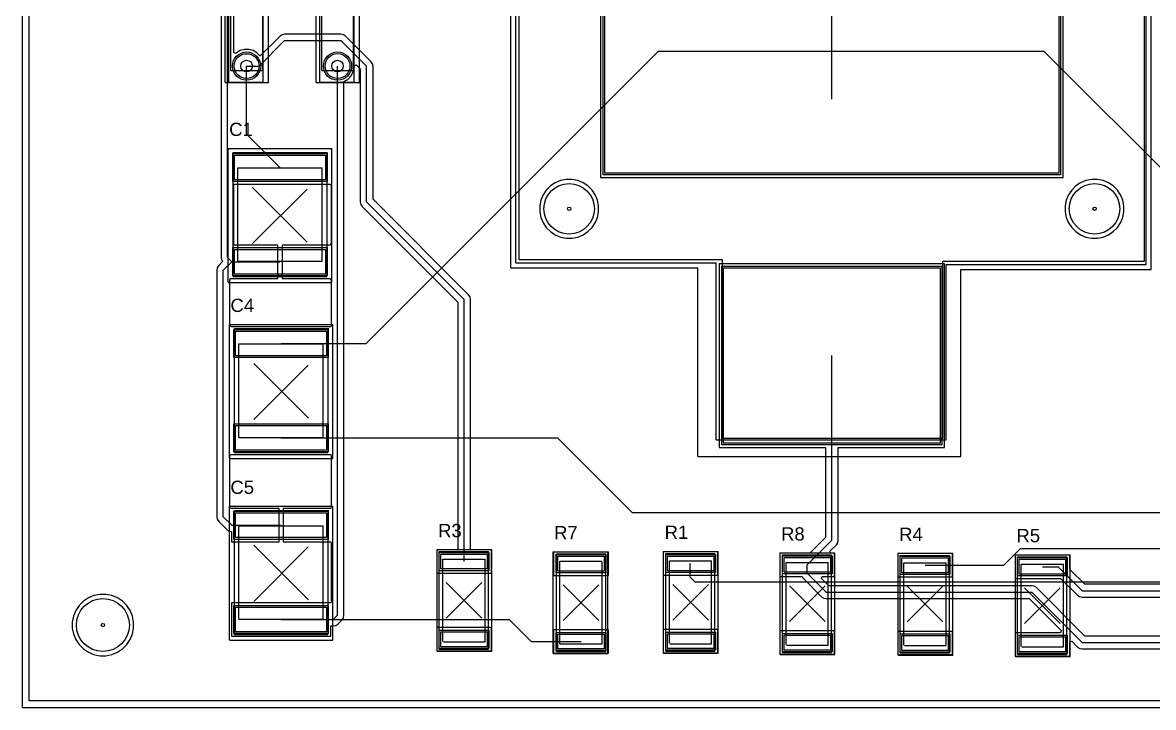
# Model space of a CAD drawing. Header units: millimetres. Extents: x 5 to 135, y 0 to 70.
# Drawn here: x 5.1 to 73.5, y 0 to 41.4 of the extents above; entities that cross this region are included whole.
import ezdxf

# ---------------------------------------------------------------- set-up
doc = ezdxf.new("R2010")
doc.units = ezdxf.units.MM
for name, color, linetype in [('BottomLayer', 5, 'Continuous'), ('BottomSolder', 6, 'Continuous'), ('Mechanical1', 6, 'Continuous'), ('Mechanical15', 56, 'Continuous'), ('MultiLayer', 9, 'Continuous'), ('PadHoleLayer', 156, 'Continuous'), ('TopLayer', 1, 'Continuous'), ('TopOverlay', 2, 'Continuous'), ('TopSolder', 216, 'Continuous')]:
    doc.layers.add(name, color=color, linetype=linetype)
doc.styles.add('Arial', font='arial.ttf', dxfattribs={"height": 0.2})

# ---------------------------------------------------------------- blocks, each defined once
blk = doc.blocks.new('MOSFET_3')
at = {"layer": 'BottomLayer'}
for p, q in [((-6.55, 23.7), (6.55, 23.7)), ((-6.55, 13.1), (-6.55, 23.7)), ((6.55, 23.7), (6.55, 13.1)), ((6.55, 13.1), (-6.55, 13.1)), ((-13.725, 7.375), (13.725, 7.375)), ((-13.725, -7.375), (-13.725, 7.375)), ((13.725, 7.375), (13.725, -7.375)), ((13.725, -7.375), (-13.725, -7.375)), ((-6.55, -13.1), (6.55, -13.1)), ((-6.55, -23.7), (-6.55, -13.1)), ((6.55, -13.1), (6.55, -23.7)), ((6.55, -23.7), (-6.55, -23.7))]:
    blk.add_line(p, q, dxfattribs=at)
at = {"layer": 'BottomSolder'}
for p, q in [((-6.652, 23.802), (6.652, 23.802)), ((-6.652, 12.998), (-6.652, 23.802)), ((6.652, 23.802), (6.652, 12.998)), ((6.652, 12.998), (-6.652, 12.998)), ((-13.827, 7.477), (13.827, 7.477)), ((-13.827, -7.477), (-13.827, 7.477)), ((13.827, 7.477), (13.827, -7.477)), ((13.827, -7.477), (-13.827, -7.477)), ((-6.652, -12.998), (6.652, -12.998)), ((-6.652, -23.802), (-6.652, -12.998)), ((6.652, -12.998), (6.652, -23.802)), ((6.652, -23.802), (-6.652, -23.802))]:
    blk.add_line(p, q, dxfattribs=at)
for centre in [(-15.875, 9.525), (15.875, 9.525), (-15.875, -9.525), (15.875, -9.525)]:
    blk.add_circle(centre, 0.102, dxfattribs=at)
at = {"layer": 'Mechanical1'}
for p, q in [((-6.7, 23.4), (6.7, 23.4)), ((-6.7, 12.7), (-6.7, 23.4)), ((6.7, 12.6), (6.7, 23.4)), ((-18.9, 12.7), (-6.7, 12.7)), ((-18.9, -12.6), (-18.9, 12.7)), ((6.7, 12.6), (18.9, 12.6)), ((18.9, -12.7), (18.9, 12.6)), ((-18.9, -12.6), (-6.6, -12.6)), ((-6.6, -23.4), (-6.6, -12.6)), ((6.7, -23.4), (6.7, -12.7)), ((6.7, -12.7), (18.9, -12.7)), ((-6.6, -23.4), (6.7, -23.4))]:
    blk.add_line(p, q, dxfattribs=at)
at = {"layer": 'Mechanical15'}
for p, q in [((-6.8, 23.5), (-6.7, 23.6)), ((-6.8, 12.9), (-6.8, 23.5)), ((-6.7, 23.6), (6.9, 23.6)), ((6.9, 12.8), (6.9, 23.6)), ((-19.1, 12.9), (-6.8, 12.9)), ((-19.1, -12.8), (-19.1, 12.9)), ((6.9, 12.8), (19, 12.8)), ((19, -12.9), (19, 12.8)), ((0, -2.9), (0, 2.5)), ((-2.3, 0), (2.2, 0)), ((-19.1, -12.8), (-7, -12.8)), ((-7, -23.5), (-7, -12.8)), ((6.9, -23.5), (6.9, -12.9)), ((6.9, -12.9), (6.9, -12.9)), ((6.9, -12.9), (19, -12.9)), ((-7, -23.5), (6.9, -23.5))]:
    blk.add_line(p, q, dxfattribs=at)
at = {"layer": 'MultiLayer'}
for p, q in [((-6.55, 23.7), (6.55, 23.7)), ((-6.55, 13.1), (-6.55, 23.7)), ((6.55, 23.7), (6.55, 13.1)), ((6.55, 13.1), (-6.55, 13.1)), ((-13.725, 7.375), (13.725, 7.375)), ((-13.725, -7.375), (-13.725, 7.375)), ((13.725, 7.375), (13.725, -7.375)), ((13.725, -7.375), (-13.725, -7.375)), ((-6.55, -13.1), (6.55, -13.1)), ((-6.55, -23.7), (-6.55, -13.1)), ((6.55, -13.1), (6.55, -23.7)), ((6.55, -23.7), (-6.55, -23.7))]:
    blk.add_line(p, q, dxfattribs=at)
at = {"layer": 'PadHoleLayer'}
for centre in [(-15.875, 9.525), (15.875, 9.525), (-15.875, -9.525), (15.875, -9.525)]:
    blk.add_circle(centre, 1.525, dxfattribs=at)
at = {"layer": 'TopLayer'}
for p, q in [((-6.55, 23.7), (6.55, 23.7)), ((-6.55, 13.1), (-6.55, 23.7)), ((6.55, 23.7), (6.55, 13.1)), ((6.55, 13.1), (-6.55, 13.1)), ((-13.725, 7.375), (13.725, 7.375)), ((-13.725, -7.375), (-13.725, 7.375)), ((13.725, 7.375), (13.725, -7.375)), ((13.725, -7.375), (-13.725, -7.375)), ((-6.55, -13.1), (6.55, -13.1)), ((-6.55, -23.7), (-6.55, -13.1)), ((6.55, -13.1), (6.55, -23.7)), ((6.55, -23.7), (-6.55, -23.7))]:
    blk.add_line(p, q, dxfattribs=at)
at = {"layer": 'TopOverlay'}
for p, q in [((-7.9, 24.3), (7.8, 24.3)), ((-7.9, 13.1), (-7.9, 24.3)), ((7.8, 13.1), (7.8, 24.3)), ((-19.4, 13.1), (-7.9, 13.1)), ((-19.4, -13.1), (-19.4, 13.1)), ((7.8, 13.1), (19.3, 13.1)), ((19.3, -13.2), (19.3, 13.1)), ((-19.4, -13.1), (-8.1, -13.1)), ((-8.1, -24.5), (-8.1, -13.1)), ((7.8, -13.2), (19.3, -13.2)), ((7.8, -24.5), (7.8, -13.2)), ((-8.1, -24.5), (7.8, -24.5))]:
    blk.add_line(p, q, dxfattribs=at)
at = {"layer": 'TopSolder'}
for p, q in [((-6.652, 23.802), (6.652, 23.802)), ((-6.652, 12.998), (-6.652, 23.802)), ((6.652, 23.802), (6.652, 12.998)), ((6.652, 12.998), (-6.652, 12.998)), ((-13.827, 7.477), (13.827, 7.477)), ((-13.827, -7.477), (-13.827, 7.477)), ((13.827, 7.477), (13.827, -7.477)), ((13.827, -7.477), (-13.827, -7.477)), ((-6.652, -12.998), (6.652, -12.998)), ((-6.652, -23.802), (-6.652, -12.998)), ((6.652, -12.998), (6.652, -23.802)), ((6.652, -23.802), (-6.652, -23.802))]:
    blk.add_line(p, q, dxfattribs=at)
for centre in [(-15.875, 9.525), (15.875, 9.525), (-15.875, -9.525), (15.875, -9.525)]:
    blk.add_circle(centre, 0.102, dxfattribs=at)
blk = doc.blocks.new('DIODE_5')
at = {"layer": 'BottomLayer'}
for centre in [(-5, 0.025), (5, 0)]:
    blk.add_circle(centre, 0.75, dxfattribs=at)
at = {"layer": 'BottomSolder'}
for centre in [(-5, 0.025), (5, 0)]:
    blk.add_circle(centre, 0.852, dxfattribs=at)
at = {"layer": 'Mechanical1'}
for p, q in [((5.275, 0.975), (-5.275, 0.975)), ((-5.275, -0.95), (-5.275, 0.975)), ((5.275, -0.95), (5.275, 0.975)), ((5.275, -0.95), (-5.275, -0.95))]:
    blk.add_line(p, q, dxfattribs=at)
at = {"layer": 'Mechanical15'}
for p, q in [((-6, -1.075), (-6, 1)), ((5.975, 1), (-6, 1)), ((5.975, -1.075), (5.975, 1)), ((0.625, 0), (-0.625, 0)), ((0, -0.7), (0, 0.675)), ((5.975, -1.075), (-6, -1.075))]:
    blk.add_line(p, q, dxfattribs=at)
at = {"layer": 'MultiLayer'}
for centre in [(-5, 0.025), (5, 0)]:
    blk.add_circle(centre, 0.75, dxfattribs=at)
at = {"layer": 'PadHoleLayer'}
for centre in [(-5, 0.025), (5, 0)]:
    blk.add_circle(centre, 0.35, dxfattribs=at)
at = {"layer": 'TopLayer'}
for centre in [(-5, 0.025), (5, 0)]:
    blk.add_circle(centre, 0.75, dxfattribs=at)
at = {"layer": 'TopOverlay'}
for p, q in [((6, 1.325), (-6.025, 1.325)), ((-6.025, -1.3), (-6.025, 1.325)), ((6, -1.3), (6, 1.325)), ((6, -1.3), (-6.025, -1.3))]:
    blk.add_line(p, q, dxfattribs=at)
at = {"layer": 'TopSolder'}
for centre in [(-5, 0.025), (5, 0)]:
    blk.add_circle(centre, 0.852, dxfattribs=at)
blk = doc.blocks.new('DIODE_6')
at = {"layer": 'BottomLayer'}
for centre in [(-5, 0.025), (5, 0)]:
    blk.add_circle(centre, 0.75, dxfattribs=at)
at = {"layer": 'BottomSolder'}
for centre in [(-5, 0.025), (5, 0)]:
    blk.add_circle(centre, 0.852, dxfattribs=at)
at = {"layer": 'Mechanical1'}
for p, q in [((5.275, 0.975), (-5.275, 0.975)), ((-5.275, -0.95), (-5.275, 0.975)), ((5.275, -0.95), (5.275, 0.975)), ((5.275, -0.95), (-5.275, -0.95))]:
    blk.add_line(p, q, dxfattribs=at)
at = {"layer": 'Mechanical15'}
for p, q in [((-6, -1.075), (-6, 1)), ((5.975, 1), (-6, 1)), ((5.975, -1.075), (5.975, 1)), ((0.625, 0), (-0.625, 0)), ((0, -0.7), (0, 0.675)), ((5.975, -1.075), (-6, -1.075))]:
    blk.add_line(p, q, dxfattribs=at)
at = {"layer": 'MultiLayer'}
for centre in [(-5, 0.025), (5, 0)]:
    blk.add_circle(centre, 0.75, dxfattribs=at)
at = {"layer": 'PadHoleLayer'}
for centre in [(-5, 0.025), (5, 0)]:
    blk.add_circle(centre, 0.35, dxfattribs=at)
at = {"layer": 'TopLayer'}
for centre in [(-5, 0.025), (5, 0)]:
    blk.add_circle(centre, 0.75, dxfattribs=at)
at = {"layer": 'TopOverlay'}
for p, q in [((6, 1.325), (-6.025, 1.325)), ((-6.025, -1.3), (-6.025, 1.325)), ((6, -1.3), (6, 1.325)), ((6, -1.3), (-6.025, -1.3))]:
    blk.add_line(p, q, dxfattribs=at)
at = {"layer": 'TopSolder'}
for centre in [(-5, 0.025), (5, 0)]:
    blk.add_circle(centre, 0.852, dxfattribs=at)
blk = doc.blocks.new('R________2010_7')
at = {"layer": 'BottomLayer'}
for p, q in [((-2.8, 1.4), (-1.9, 1.4)), ((-2.8, -1.4), (-2.8, 1.4)), ((-1.9, 1.4), (-1.9, -1.4)), ((1.9, 1.4), (2.8, 1.4)), ((1.9, -1.4), (1.9, 1.4)), ((2.8, 1.4), (2.8, -1.4)), ((-1.9, -1.4), (-2.8, -1.4)), ((2.8, -1.4), (1.9, -1.4))]:
    blk.add_line(p, q, dxfattribs=at)
at = {"layer": 'BottomSolder'}
for p, q in [((-2.902, 1.502), (-1.798, 1.502)), ((-2.902, -1.502), (-2.902, 1.502)), ((-1.798, 1.502), (-1.798, -1.502)), ((1.798, 1.502), (2.902, 1.502)), ((1.798, -1.502), (1.798, 1.502)), ((2.902, 1.502), (2.902, -1.502)), ((-1.798, -1.502), (-2.902, -1.502)), ((2.902, -1.502), (1.798, -1.502))]:
    blk.add_line(p, q, dxfattribs=at)
at = {"layer": 'Mechanical1'}
for p, q in [((-2.5, 1.25), (-2.5, -1.275)), ((-2.475, 1.275), (2.5, 1.275)), ((2.5, 1.275), (2.5, -1.275)), ((-2.5, -1.275), (2.5, -1.275))]:
    blk.add_line(p, q, dxfattribs=at)
at = {"layer": 'Mechanical15'}
for p, q in [((-2.95, 1.5), (2.95, 1.5)), ((-2.95, 1.5), (-2.95, -1.475)), ((2.95, 1.5), (2.95, -1.475)), ((-1.08, 1.08), (1.079, -1.079)), ((1.079, 1.08), (-1.08, -1.079)), ((-2.95, -1.475), (2.95, -1.475))]:
    blk.add_line(p, q, dxfattribs=at)
at = {"layer": 'MultiLayer'}
for p, q in [((-2.8, 1.4), (-1.9, 1.4)), ((-2.8, -1.4), (-2.8, 1.4)), ((-1.9, 1.4), (-1.9, -1.4)), ((1.9, 1.4), (2.8, 1.4)), ((1.9, -1.4), (1.9, 1.4)), ((2.8, 1.4), (2.8, -1.4)), ((-1.9, -1.4), (-2.8, -1.4)), ((2.8, -1.4), (1.9, -1.4))]:
    blk.add_line(p, q, dxfattribs=at)
at = {"layer": 'TopLayer'}
for p, q in [((-2.8, 1.4), (-1.9, 1.4)), ((-2.8, -1.4), (-2.8, 1.4)), ((-1.9, 1.4), (-1.9, -1.4)), ((1.9, 1.4), (2.8, 1.4)), ((1.9, -1.4), (1.9, 1.4)), ((2.8, 1.4), (2.8, -1.4)), ((-1.9, -1.4), (-2.8, -1.4)), ((2.8, -1.4), (1.9, -1.4))]:
    blk.add_line(p, q, dxfattribs=at)
at = {"layer": 'TopOverlay'}
for p, q in [((-3.075, 1.625), (3.075, 1.625)), ((-3.075, 1.625), (-3.075, -1.675)), ((3.075, 1.625), (3.075, -1.675)), ((-3.075, -1.675), (3.075, -1.675))]:
    blk.add_line(p, q, dxfattribs=at)
at = {"layer": 'TopSolder'}
for p, q in [((-2.902, 1.502), (-1.798, 1.502)), ((-2.902, -1.502), (-2.902, 1.502)), ((-1.798, 1.502), (-1.798, -1.502)), ((1.798, 1.502), (2.902, 1.502)), ((1.798, -1.502), (1.798, 1.502)), ((2.902, 1.502), (2.902, -1.502)), ((-1.798, -1.502), (-2.902, -1.502)), ((2.902, -1.502), (1.798, -1.502))]:
    blk.add_line(p, q, dxfattribs=at)
blk = doc.blocks.new('R________2010_8')
at = {"layer": 'BottomLayer'}
for p, q in [((-2.8, 1.4), (-1.9, 1.4)), ((-2.8, -1.4), (-2.8, 1.4)), ((-1.9, 1.4), (-1.9, -1.4)), ((1.9, 1.4), (2.8, 1.4)), ((1.9, -1.4), (1.9, 1.4)), ((2.8, 1.4), (2.8, -1.4)), ((-1.9, -1.4), (-2.8, -1.4)), ((2.8, -1.4), (1.9, -1.4))]:
    blk.add_line(p, q, dxfattribs=at)
at = {"layer": 'BottomSolder'}
for p, q in [((-2.902, 1.502), (-1.798, 1.502)), ((-2.902, -1.502), (-2.902, 1.502)), ((-1.798, 1.502), (-1.798, -1.502)), ((1.798, 1.502), (2.902, 1.502)), ((1.798, -1.502), (1.798, 1.502)), ((2.902, 1.502), (2.902, -1.502)), ((-1.798, -1.502), (-2.902, -1.502)), ((2.902, -1.502), (1.798, -1.502))]:
    blk.add_line(p, q, dxfattribs=at)
at = {"layer": 'Mechanical1'}
for p, q in [((-2.5, -1.275), (-2.5, 1.25)), ((2.5, 1.275), (-2.475, 1.275)), ((2.5, -1.275), (2.5, 1.275)), ((2.5, -1.275), (-2.5, -1.275))]:
    blk.add_line(p, q, dxfattribs=at)
at = {"layer": 'Mechanical15'}
for p, q in [((2.95, 1.5), (-2.95, 1.5)), ((-2.95, -1.475), (-2.95, 1.5)), ((2.95, -1.475), (2.95, 1.5)), ((1.079, -1.079), (-1.08, 1.08)), ((-1.08, -1.079), (1.079, 1.08)), ((2.95, -1.475), (-2.95, -1.475))]:
    blk.add_line(p, q, dxfattribs=at)
at = {"layer": 'MultiLayer'}
for p, q in [((-2.8, 1.4), (-1.9, 1.4)), ((-2.8, -1.4), (-2.8, 1.4)), ((-1.9, 1.4), (-1.9, -1.4)), ((1.9, 1.4), (2.8, 1.4)), ((1.9, -1.4), (1.9, 1.4)), ((2.8, 1.4), (2.8, -1.4)), ((-1.9, -1.4), (-2.8, -1.4)), ((2.8, -1.4), (1.9, -1.4))]:
    blk.add_line(p, q, dxfattribs=at)
at = {"layer": 'TopLayer'}
for p, q in [((-2.8, 1.4), (-1.9, 1.4)), ((-2.8, -1.4), (-2.8, 1.4)), ((-1.9, 1.4), (-1.9, -1.4)), ((1.9, 1.4), (2.8, 1.4)), ((1.9, -1.4), (1.9, 1.4)), ((2.8, 1.4), (2.8, -1.4)), ((-1.9, -1.4), (-2.8, -1.4)), ((2.8, -1.4), (1.9, -1.4))]:
    blk.add_line(p, q, dxfattribs=at)
at = {"layer": 'TopOverlay'}
for p, q in [((3.075, 1.625), (-3.075, 1.625)), ((-3.075, -1.675), (-3.075, 1.625)), ((3.075, -1.675), (3.075, 1.625)), ((3.075, -1.675), (-3.075, -1.675))]:
    blk.add_line(p, q, dxfattribs=at)
at = {"layer": 'TopSolder'}
for p, q in [((-2.902, 1.502), (-1.798, 1.502)), ((-2.902, -1.502), (-2.902, 1.502)), ((-1.798, 1.502), (-1.798, -1.502)), ((1.798, 1.502), (2.902, 1.502)), ((1.798, -1.502), (1.798, 1.502)), ((2.902, 1.502), (2.902, -1.502)), ((-1.798, -1.502), (-2.902, -1.502)), ((2.902, -1.502), (1.798, -1.502))]:
    blk.add_line(p, q, dxfattribs=at)
blk = doc.blocks.new('R________2010_10')
at = {"layer": 'BottomLayer'}
for p, q in [((-2.8, 1.4), (-1.9, 1.4)), ((-2.8, -1.4), (-2.8, 1.4)), ((-1.9, 1.4), (-1.9, -1.4)), ((1.9, 1.4), (2.8, 1.4)), ((1.9, -1.4), (1.9, 1.4)), ((2.8, 1.4), (2.8, -1.4)), ((-1.9, -1.4), (-2.8, -1.4)), ((2.8, -1.4), (1.9, -1.4))]:
    blk.add_line(p, q, dxfattribs=at)
at = {"layer": 'BottomSolder'}
for p, q in [((-2.902, 1.502), (-1.798, 1.502)), ((-2.902, -1.502), (-2.902, 1.502)), ((-1.798, 1.502), (-1.798, -1.502)), ((1.798, 1.502), (2.902, 1.502)), ((1.798, -1.502), (1.798, 1.502)), ((2.902, 1.502), (2.902, -1.502)), ((-1.798, -1.502), (-2.902, -1.502)), ((2.902, -1.502), (1.798, -1.502))]:
    blk.add_line(p, q, dxfattribs=at)
at = {"layer": 'Mechanical1'}
for p, q in [((-2.5, 1.25), (-2.5, -1.275)), ((-2.475, 1.275), (2.5, 1.275)), ((2.5, 1.275), (2.5, -1.275)), ((-2.5, -1.275), (2.5, -1.275))]:
    blk.add_line(p, q, dxfattribs=at)
at = {"layer": 'Mechanical15'}
for p, q in [((-2.95, 1.5), (2.95, 1.5)), ((-2.95, 1.5), (-2.95, -1.475)), ((2.95, 1.5), (2.95, -1.475)), ((-1.079, 1.08), (1.079, -1.079)), ((1.079, 1.08), (-1.079, -1.079)), ((-2.95, -1.475), (2.95, -1.475))]:
    blk.add_line(p, q, dxfattribs=at)
at = {"layer": 'MultiLayer'}
for p, q in [((-2.8, 1.4), (-1.9, 1.4)), ((-2.8, -1.4), (-2.8, 1.4)), ((-1.9, 1.4), (-1.9, -1.4)), ((1.9, 1.4), (2.8, 1.4)), ((1.9, -1.4), (1.9, 1.4)), ((2.8, 1.4), (2.8, -1.4)), ((-1.9, -1.4), (-2.8, -1.4)), ((2.8, -1.4), (1.9, -1.4))]:
    blk.add_line(p, q, dxfattribs=at)
at = {"layer": 'TopLayer'}
for p, q in [((-2.8, 1.4), (-1.9, 1.4)), ((-2.8, -1.4), (-2.8, 1.4)), ((-1.9, 1.4), (-1.9, -1.4)), ((1.9, 1.4), (2.8, 1.4)), ((1.9, -1.4), (1.9, 1.4)), ((2.8, 1.4), (2.8, -1.4)), ((-1.9, -1.4), (-2.8, -1.4)), ((2.8, -1.4), (1.9, -1.4))]:
    blk.add_line(p, q, dxfattribs=at)
at = {"layer": 'TopOverlay'}
for p, q in [((-3.075, 1.625), (3.075, 1.625)), ((-3.075, 1.625), (-3.075, -1.675)), ((3.075, 1.625), (3.075, -1.675)), ((-3.075, -1.675), (3.075, -1.675))]:
    blk.add_line(p, q, dxfattribs=at)
at = {"layer": 'TopSolder'}
for p, q in [((-2.902, 1.502), (-1.798, 1.502)), ((-2.902, -1.502), (-2.902, 1.502)), ((-1.798, 1.502), (-1.798, -1.502)), ((1.798, 1.502), (2.902, 1.502)), ((1.798, -1.502), (1.798, 1.502)), ((2.902, 1.502), (2.902, -1.502)), ((-1.798, -1.502), (-2.902, -1.502)), ((2.902, -1.502), (1.798, -1.502))]:
    blk.add_line(p, q, dxfattribs=at)
blk = doc.blocks.new('R________2010_11')
at = {"layer": 'BottomLayer'}
for p, q in [((-2.8, 1.4), (-1.9, 1.4)), ((-2.8, -1.4), (-2.8, 1.4)), ((-1.9, 1.4), (-1.9, -1.4)), ((1.9, 1.4), (2.8, 1.4)), ((1.9, -1.4), (1.9, 1.4)), ((2.8, 1.4), (2.8, -1.4)), ((-1.9, -1.4), (-2.8, -1.4)), ((2.8, -1.4), (1.9, -1.4))]:
    blk.add_line(p, q, dxfattribs=at)
at = {"layer": 'BottomSolder'}
for p, q in [((-2.902, 1.502), (-1.798, 1.502)), ((-2.902, -1.502), (-2.902, 1.502)), ((-1.798, 1.502), (-1.798, -1.502)), ((1.798, 1.502), (2.902, 1.502)), ((1.798, -1.502), (1.798, 1.502)), ((2.902, 1.502), (2.902, -1.502)), ((-1.798, -1.502), (-2.902, -1.502)), ((2.902, -1.502), (1.798, -1.502))]:
    blk.add_line(p, q, dxfattribs=at)
at = {"layer": 'Mechanical1'}
for p, q in [((-2.5, 1.25), (-2.5, -1.275)), ((-2.475, 1.275), (2.5, 1.275)), ((2.5, 1.275), (2.5, -1.275)), ((-2.5, -1.275), (2.5, -1.275))]:
    blk.add_line(p, q, dxfattribs=at)
at = {"layer": 'Mechanical15'}
for p, q in [((-2.95, 1.5), (2.95, 1.5)), ((-2.95, 1.5), (-2.95, -1.475)), ((2.95, 1.5), (2.95, -1.475)), ((-1.079, 1.079), (1.08, -1.08)), ((1.08, 1.079), (-1.079, -1.08)), ((-2.95, -1.475), (2.95, -1.475))]:
    blk.add_line(p, q, dxfattribs=at)
at = {"layer": 'MultiLayer'}
for p, q in [((-2.8, 1.4), (-1.9, 1.4)), ((-2.8, -1.4), (-2.8, 1.4)), ((-1.9, 1.4), (-1.9, -1.4)), ((1.9, 1.4), (2.8, 1.4)), ((1.9, -1.4), (1.9, 1.4)), ((2.8, 1.4), (2.8, -1.4)), ((-1.9, -1.4), (-2.8, -1.4)), ((2.8, -1.4), (1.9, -1.4))]:
    blk.add_line(p, q, dxfattribs=at)
at = {"layer": 'TopLayer'}
for p, q in [((-2.8, 1.4), (-1.9, 1.4)), ((-2.8, -1.4), (-2.8, 1.4)), ((-1.9, 1.4), (-1.9, -1.4)), ((1.9, 1.4), (2.8, 1.4)), ((1.9, -1.4), (1.9, 1.4)), ((2.8, 1.4), (2.8, -1.4)), ((-1.9, -1.4), (-2.8, -1.4)), ((2.8, -1.4), (1.9, -1.4))]:
    blk.add_line(p, q, dxfattribs=at)
at = {"layer": 'TopOverlay'}
for p, q in [((-3.075, 1.625), (3.075, 1.625)), ((-3.075, 1.625), (-3.075, -1.675)), ((3.075, 1.625), (3.075, -1.675)), ((-3.075, -1.675), (3.075, -1.675))]:
    blk.add_line(p, q, dxfattribs=at)
at = {"layer": 'TopSolder'}
for p, q in [((-2.902, 1.502), (-1.798, 1.502)), ((-2.902, -1.502), (-2.902, 1.502)), ((-1.798, 1.502), (-1.798, -1.502)), ((1.798, 1.502), (2.902, 1.502)), ((1.798, -1.502), (1.798, 1.502)), ((2.902, 1.502), (2.902, -1.502)), ((-1.798, -1.502), (-2.902, -1.502)), ((2.902, -1.502), (1.798, -1.502))]:
    blk.add_line(p, q, dxfattribs=at)
blk = doc.blocks.new('R________2010_12')
at = {"layer": 'BottomLayer'}
for p, q in [((-2.8, 1.4), (-1.9, 1.4)), ((-2.8, -1.4), (-2.8, 1.4)), ((-1.9, 1.4), (-1.9, -1.4)), ((1.9, 1.4), (2.8, 1.4)), ((1.9, -1.4), (1.9, 1.4)), ((2.8, 1.4), (2.8, -1.4)), ((-1.9, -1.4), (-2.8, -1.4)), ((2.8, -1.4), (1.9, -1.4))]:
    blk.add_line(p, q, dxfattribs=at)
at = {"layer": 'BottomSolder'}
for p, q in [((-2.902, 1.502), (-1.798, 1.502)), ((-2.902, -1.502), (-2.902, 1.502)), ((-1.798, 1.502), (-1.798, -1.502)), ((1.798, 1.502), (2.902, 1.502)), ((1.798, -1.502), (1.798, 1.502)), ((2.902, 1.502), (2.902, -1.502)), ((-1.798, -1.502), (-2.902, -1.502)), ((2.902, -1.502), (1.798, -1.502))]:
    blk.add_line(p, q, dxfattribs=at)
at = {"layer": 'Mechanical1'}
for p, q in [((-2.5, 1.25), (-2.5, -1.275)), ((-2.475, 1.275), (2.5, 1.275)), ((2.5, 1.275), (2.5, -1.275)), ((-2.5, -1.275), (2.5, -1.275))]:
    blk.add_line(p, q, dxfattribs=at)
at = {"layer": 'Mechanical15'}
for p, q in [((-2.95, 1.5), (2.95, 1.5)), ((-2.95, 1.5), (-2.95, -1.475)), ((2.95, 1.5), (2.95, -1.475)), ((-1.08, 1.08), (1.079, -1.079)), ((1.079, 1.08), (-1.08, -1.079)), ((-2.95, -1.475), (2.95, -1.475))]:
    blk.add_line(p, q, dxfattribs=at)
at = {"layer": 'MultiLayer'}
for p, q in [((-2.8, 1.4), (-1.9, 1.4)), ((-2.8, -1.4), (-2.8, 1.4)), ((-1.9, 1.4), (-1.9, -1.4)), ((1.9, 1.4), (2.8, 1.4)), ((1.9, -1.4), (1.9, 1.4)), ((2.8, 1.4), (2.8, -1.4)), ((-1.9, -1.4), (-2.8, -1.4)), ((2.8, -1.4), (1.9, -1.4))]:
    blk.add_line(p, q, dxfattribs=at)
at = {"layer": 'TopLayer'}
for p, q in [((-2.8, 1.4), (-1.9, 1.4)), ((-2.8, -1.4), (-2.8, 1.4)), ((-1.9, 1.4), (-1.9, -1.4)), ((1.9, 1.4), (2.8, 1.4)), ((1.9, -1.4), (1.9, 1.4)), ((2.8, 1.4), (2.8, -1.4)), ((-1.9, -1.4), (-2.8, -1.4)), ((2.8, -1.4), (1.9, -1.4))]:
    blk.add_line(p, q, dxfattribs=at)
at = {"layer": 'TopOverlay'}
for p, q in [((-3.075, 1.625), (3.075, 1.625)), ((-3.075, 1.625), (-3.075, -1.675)), ((3.075, 1.625), (3.075, -1.675)), ((-3.075, -1.675), (3.075, -1.675))]:
    blk.add_line(p, q, dxfattribs=at)
at = {"layer": 'TopSolder'}
for p, q in [((-2.902, 1.502), (-1.798, 1.502)), ((-2.902, -1.502), (-2.902, 1.502)), ((-1.798, 1.502), (-1.798, -1.502)), ((1.798, 1.502), (2.902, 1.502)), ((1.798, -1.502), (1.798, 1.502)), ((2.902, 1.502), (2.902, -1.502)), ((-1.798, -1.502), (-2.902, -1.502)), ((2.902, -1.502), (1.798, -1.502))]:
    blk.add_line(p, q, dxfattribs=at)
blk = doc.blocks.new('R________2010_14')
at = {"layer": 'BottomLayer'}
for p, q in [((-2.8, 1.4), (-1.9, 1.4)), ((-2.8, -1.4), (-2.8, 1.4)), ((-1.9, 1.4), (-1.9, -1.4)), ((1.9, 1.4), (2.8, 1.4)), ((1.9, -1.4), (1.9, 1.4)), ((2.8, 1.4), (2.8, -1.4)), ((-1.9, -1.4), (-2.8, -1.4)), ((2.8, -1.4), (1.9, -1.4))]:
    blk.add_line(p, q, dxfattribs=at)
at = {"layer": 'BottomSolder'}
for p, q in [((-2.902, 1.502), (-1.798, 1.502)), ((-2.902, -1.502), (-2.902, 1.502)), ((-1.798, 1.502), (-1.798, -1.502)), ((1.798, 1.502), (2.902, 1.502)), ((1.798, -1.502), (1.798, 1.502)), ((2.902, 1.502), (2.902, -1.502)), ((-1.798, -1.502), (-2.902, -1.502)), ((2.902, -1.502), (1.798, -1.502))]:
    blk.add_line(p, q, dxfattribs=at)
at = {"layer": 'Mechanical1'}
for p, q in [((-2.5, 1.25), (-2.5, -1.275)), ((-2.475, 1.275), (2.5, 1.275)), ((2.5, 1.275), (2.5, -1.275)), ((-2.5, -1.275), (2.5, -1.275))]:
    blk.add_line(p, q, dxfattribs=at)
at = {"layer": 'Mechanical15'}
for p, q in [((-2.95, 1.5), (2.95, 1.5)), ((-2.95, 1.5), (-2.95, -1.475)), ((2.95, 1.5), (2.95, -1.475)), ((-1.08, 1.079), (1.079, -1.08)), ((1.079, 1.079), (-1.08, -1.08)), ((-2.95, -1.475), (2.95, -1.475))]:
    blk.add_line(p, q, dxfattribs=at)
at = {"layer": 'MultiLayer'}
for p, q in [((-2.8, 1.4), (-1.9, 1.4)), ((-2.8, -1.4), (-2.8, 1.4)), ((-1.9, 1.4), (-1.9, -1.4)), ((1.9, 1.4), (2.8, 1.4)), ((1.9, -1.4), (1.9, 1.4)), ((2.8, 1.4), (2.8, -1.4)), ((-1.9, -1.4), (-2.8, -1.4)), ((2.8, -1.4), (1.9, -1.4))]:
    blk.add_line(p, q, dxfattribs=at)
at = {"layer": 'TopLayer'}
for p, q in [((-2.8, 1.4), (-1.9, 1.4)), ((-2.8, -1.4), (-2.8, 1.4)), ((-1.9, 1.4), (-1.9, -1.4)), ((1.9, 1.4), (2.8, 1.4)), ((1.9, -1.4), (1.9, 1.4)), ((2.8, 1.4), (2.8, -1.4)), ((-1.9, -1.4), (-2.8, -1.4)), ((2.8, -1.4), (1.9, -1.4))]:
    blk.add_line(p, q, dxfattribs=at)
at = {"layer": 'TopOverlay'}
for p, q in [((-3.075, 1.625), (3.075, 1.625)), ((-3.075, 1.625), (-3.075, -1.675)), ((3.075, 1.625), (3.075, -1.675)), ((-3.075, -1.675), (3.075, -1.675))]:
    blk.add_line(p, q, dxfattribs=at)
at = {"layer": 'TopSolder'}
for p, q in [((-2.902, 1.502), (-1.798, 1.502)), ((-2.902, -1.502), (-2.902, 1.502)), ((-1.798, 1.502), (-1.798, -1.502)), ((1.798, 1.502), (2.902, 1.502)), ((1.798, -1.502), (1.798, 1.502)), ((2.902, 1.502), (2.902, -1.502)), ((-1.798, -1.502), (-2.902, -1.502)), ((2.902, -1.502), (1.798, -1.502))]:
    blk.add_line(p, q, dxfattribs=at)
blk = doc.blocks.new('CAP_2220_18')
at = {"layer": 'BottomLayer'}
for p, q in [((-3.6, 2.75), (-2.1, 2.75)), ((-3.6, -2.75), (-3.6, 2.75)), ((-2.1, 2.75), (-2.1, -2.75)), ((2.1, 2.75), (3.6, 2.75)), ((2.1, -2.75), (2.1, 2.75)), ((3.6, 2.75), (3.6, -2.75)), ((-2.1, -2.75), (-3.6, -2.75)), ((3.6, -2.75), (2.1, -2.75))]:
    blk.add_line(p, q, dxfattribs=at)
at = {"layer": 'BottomSolder'}
for p, q in [((-3.702, 2.852), (-1.998, 2.852)), ((-3.702, -2.852), (-3.702, 2.852)), ((-1.998, 2.852), (-1.998, -2.852)), ((1.998, 2.852), (3.702, 2.852)), ((1.998, -2.852), (1.998, 2.852)), ((3.702, 2.852), (3.702, -2.852)), ((-1.998, -2.852), (-3.702, -2.852)), ((3.702, -2.852), (1.998, -2.852))]:
    blk.add_line(p, q, dxfattribs=at)
at = {"layer": 'Mechanical1'}
for p, q in [((-2.825, -2.55), (-2.825, 2.55)), ((2.825, 2.55), (-2.825, 2.55)), ((2.825, -2.55), (2.825, 2.55)), ((2.825, -2.55), (-2.825, -2.55))]:
    blk.add_line(p, q, dxfattribs=at)
at = {"layer": 'Mechanical15'}
for p, q in [((-3.75, -2.825), (-3.75, 2.875)), ((3.725, 2.85), (-3.725, 2.85)), ((3.75, -2.825), (3.75, 2.825)), ((-1.641, -1.652), (1.659, 1.648)), ((1.75, -1.65), (-1.538, 1.637)), ((3.75, -2.825), (-3.75, -2.825))]:
    blk.add_line(p, q, dxfattribs=at)
at = {"layer": 'MultiLayer'}
for p, q in [((-3.6, 2.75), (-2.1, 2.75)), ((-3.6, -2.75), (-3.6, 2.75)), ((-2.1, 2.75), (-2.1, -2.75)), ((2.1, 2.75), (3.6, 2.75)), ((2.1, -2.75), (2.1, 2.75)), ((3.6, 2.75), (3.6, -2.75)), ((-2.1, -2.75), (-3.6, -2.75)), ((3.6, -2.75), (2.1, -2.75))]:
    blk.add_line(p, q, dxfattribs=at)
at = {"layer": 'TopLayer'}
for p, q in [((-3.6, 2.75), (-2.1, 2.75)), ((-3.6, -2.75), (-3.6, 2.75)), ((-2.1, 2.75), (-2.1, -2.75)), ((2.1, 2.75), (3.6, 2.75)), ((2.1, -2.75), (2.1, 2.75)), ((3.6, 2.75), (3.6, -2.75)), ((-2.1, -2.75), (-3.6, -2.75)), ((3.6, -2.75), (2.1, -2.75))]:
    blk.add_line(p, q, dxfattribs=at)
at = {"layer": 'TopOverlay'}
for p, q in [((-4, -3.125), (-4, 3.125)), ((4.1, 3.125), (-4, 3.125)), ((4.1, -3.125), (4.1, 3.125)), ((4.075, -3.125), (-4, -3.125))]:
    blk.add_line(p, q, dxfattribs=at)
at = {"layer": 'TopSolder'}
for p, q in [((-3.702, 2.852), (-1.998, 2.852)), ((-3.702, -2.852), (-3.702, 2.852)), ((-1.998, 2.852), (-1.998, -2.852)), ((1.998, 2.852), (3.702, 2.852)), ((1.998, -2.852), (1.998, 2.852)), ((3.702, 2.852), (3.702, -2.852)), ((-1.998, -2.852), (-3.702, -2.852)), ((3.702, -2.852), (1.998, -2.852))]:
    blk.add_line(p, q, dxfattribs=at)
blk = doc.blocks.new('CAP_2220_19')
at = {"layer": 'BottomLayer'}
for p, q in [((-3.6, 2.75), (-2.1, 2.75)), ((-3.6, -2.75), (-3.6, 2.75)), ((-2.1, 2.75), (-2.1, -2.75)), ((2.1, 2.75), (3.6, 2.75)), ((2.1, -2.75), (2.1, 2.75)), ((3.6, 2.75), (3.6, -2.75)), ((-2.1, -2.75), (-3.6, -2.75)), ((3.6, -2.75), (2.1, -2.75))]:
    blk.add_line(p, q, dxfattribs=at)
at = {"layer": 'BottomSolder'}
for p, q in [((-3.702, 2.852), (-1.998, 2.852)), ((-3.702, -2.852), (-3.702, 2.852)), ((-1.998, 2.852), (-1.998, -2.852)), ((1.998, 2.852), (3.702, 2.852)), ((1.998, -2.852), (1.998, 2.852)), ((3.702, 2.852), (3.702, -2.852)), ((-1.998, -2.852), (-3.702, -2.852)), ((3.702, -2.852), (1.998, -2.852))]:
    blk.add_line(p, q, dxfattribs=at)
at = {"layer": 'Mechanical1'}
for p, q in [((-2.825, -2.55), (-2.825, 2.55)), ((2.825, 2.55), (-2.825, 2.55)), ((2.825, -2.55), (2.825, 2.55)), ((2.825, -2.55), (-2.825, -2.55))]:
    blk.add_line(p, q, dxfattribs=at)
at = {"layer": 'Mechanical15'}
for p, q in [((-3.75, -2.825), (-3.75, 2.875)), ((3.725, 2.85), (-3.725, 2.85)), ((3.75, -2.825), (3.75, 2.825)), ((-1.641, -1.652), (1.659, 1.648)), ((1.75, -1.65), (-1.538, 1.637)), ((3.75, -2.825), (-3.75, -2.825))]:
    blk.add_line(p, q, dxfattribs=at)
at = {"layer": 'MultiLayer'}
for p, q in [((-3.6, 2.75), (-2.1, 2.75)), ((-3.6, -2.75), (-3.6, 2.75)), ((-2.1, 2.75), (-2.1, -2.75)), ((2.1, 2.75), (3.6, 2.75)), ((2.1, -2.75), (2.1, 2.75)), ((3.6, 2.75), (3.6, -2.75)), ((-2.1, -2.75), (-3.6, -2.75)), ((3.6, -2.75), (2.1, -2.75))]:
    blk.add_line(p, q, dxfattribs=at)
at = {"layer": 'TopLayer'}
for p, q in [((-3.6, 2.75), (-2.1, 2.75)), ((-3.6, -2.75), (-3.6, 2.75)), ((-2.1, 2.75), (-2.1, -2.75)), ((2.1, 2.75), (3.6, 2.75)), ((2.1, -2.75), (2.1, 2.75)), ((3.6, 2.75), (3.6, -2.75)), ((-2.1, -2.75), (-3.6, -2.75)), ((3.6, -2.75), (2.1, -2.75))]:
    blk.add_line(p, q, dxfattribs=at)
at = {"layer": 'TopOverlay'}
for p, q in [((-4, -3.125), (-4, 3.125)), ((4.1, 3.125), (-4, 3.125)), ((4.1, -3.125), (4.1, 3.125)), ((4.075, -3.125), (-4, -3.125))]:
    blk.add_line(p, q, dxfattribs=at)
at = {"layer": 'TopSolder'}
for p, q in [((-3.702, 2.852), (-1.998, 2.852)), ((-3.702, -2.852), (-3.702, 2.852)), ((-1.998, 2.852), (-1.998, -2.852)), ((1.998, 2.852), (3.702, 2.852)), ((1.998, -2.852), (1.998, 2.852)), ((3.702, 2.852), (3.702, -2.852)), ((-1.998, -2.852), (-3.702, -2.852)), ((3.702, -2.852), (1.998, -2.852))]:
    blk.add_line(p, q, dxfattribs=at)
blk = doc.blocks.new('CAP_2220_22')
at = {"layer": 'BottomLayer'}
for p, q in [((-3.6, 2.75), (-2.1, 2.75)), ((-3.6, -2.75), (-3.6, 2.75)), ((-2.1, 2.75), (-2.1, -2.75)), ((2.1, 2.75), (3.6, 2.75)), ((2.1, -2.75), (2.1, 2.75)), ((3.6, 2.75), (3.6, -2.75)), ((-2.1, -2.75), (-3.6, -2.75)), ((3.6, -2.75), (2.1, -2.75))]:
    blk.add_line(p, q, dxfattribs=at)
at = {"layer": 'BottomSolder'}
for p, q in [((-3.702, 2.852), (-1.998, 2.852)), ((-3.702, -2.852), (-3.702, 2.852)), ((-1.998, 2.852), (-1.998, -2.852)), ((1.998, 2.852), (3.702, 2.852)), ((1.998, -2.852), (1.998, 2.852)), ((3.702, 2.852), (3.702, -2.852)), ((-1.998, -2.852), (-3.702, -2.852)), ((3.702, -2.852), (1.998, -2.852))]:
    blk.add_line(p, q, dxfattribs=at)
at = {"layer": 'Mechanical1'}
for p, q in [((-2.825, -2.55), (-2.825, 2.55)), ((2.825, 2.55), (-2.825, 2.55)), ((2.825, -2.55), (2.825, 2.55)), ((2.825, -2.55), (-2.825, -2.55))]:
    blk.add_line(p, q, dxfattribs=at)
at = {"layer": 'Mechanical15'}
for p, q in [((-3.75, -2.825), (-3.75, 2.875)), ((3.725, 2.85), (-3.725, 2.85)), ((3.75, -2.825), (3.75, 2.825)), ((-1.641, -1.652), (1.659, 1.648)), ((1.75, -1.65), (-1.538, 1.637)), ((3.75, -2.825), (-3.75, -2.825))]:
    blk.add_line(p, q, dxfattribs=at)
at = {"layer": 'MultiLayer'}
for p, q in [((-3.6, 2.75), (-2.1, 2.75)), ((-3.6, -2.75), (-3.6, 2.75)), ((-2.1, 2.75), (-2.1, -2.75)), ((2.1, 2.75), (3.6, 2.75)), ((2.1, -2.75), (2.1, 2.75)), ((3.6, 2.75), (3.6, -2.75)), ((-2.1, -2.75), (-3.6, -2.75)), ((3.6, -2.75), (2.1, -2.75))]:
    blk.add_line(p, q, dxfattribs=at)
at = {"layer": 'TopLayer'}
for p, q in [((-3.6, 2.75), (-2.1, 2.75)), ((-3.6, -2.75), (-3.6, 2.75)), ((-2.1, 2.75), (-2.1, -2.75)), ((2.1, 2.75), (3.6, 2.75)), ((2.1, -2.75), (2.1, 2.75)), ((3.6, 2.75), (3.6, -2.75)), ((-2.1, -2.75), (-3.6, -2.75)), ((3.6, -2.75), (2.1, -2.75))]:
    blk.add_line(p, q, dxfattribs=at)
at = {"layer": 'TopOverlay'}
for p, q in [((-4, -3.125), (-4, 3.125)), ((4.1, 3.125), (-4, 3.125)), ((4.1, -3.125), (4.1, 3.125)), ((4.075, -3.125), (-4, -3.125))]:
    blk.add_line(p, q, dxfattribs=at)
at = {"layer": 'TopSolder'}
for p, q in [((-3.702, 2.852), (-1.998, 2.852)), ((-3.702, -2.852), (-3.702, 2.852)), ((-1.998, 2.852), (-1.998, -2.852)), ((1.998, 2.852), (3.702, 2.852)), ((1.998, -2.852), (1.998, 2.852)), ((3.702, 2.852), (3.702, -2.852)), ((-1.998, -2.852), (-3.702, -2.852)), ((3.702, -2.852), (1.998, -2.852))]:
    blk.add_line(p, q, dxfattribs=at)

msp = doc.modelspace()

# ---------------------------------------------------------------- linework, layer by layer
at = {"layer": 'BottomLayer'}
for p, q in [((25.909, 22.023), (43.578, 39.691)), ((43.578, 39.691), (54.048, 39.691)), ((54.048, 39.691), (66.862, 39.691)), ((66.862, 39.691), (78.41, 28.143)), ((20.767, 22.023), (25.909, 22.023)), ((20.767, 16.323), (37.474, 16.323)), ((37.474, 16.323), (41.986, 11.811)), ((41.986, 11.811), (74.498, 11.811)), ((64.442, 8.613), (65.456, 9.627)), ((65.456, 9.627), (91.44, 9.627)), ((45.491, 7.899), (45.491, 8.723)), ((45.491, 8.723), (45.508, 8.723)), ((59.682, 8.613), (64.442, 8.613)), ((45.491, 7.899), (45.771, 7.62)), ((45.771, 7.62), (74.876, 7.62)), ((20.767, 5.333), (34.545, 5.333)), ((34.545, 5.333), (35.873, 4.005)), ((35.873, 4.005), (38.891, 4.005))]:
    msp.add_line(p, q, dxfattribs=at)
at = {"layer": 'BottomSolder'}
msp.add_circle((10, 5), 0.102, dxfattribs=at)
at = {"layer": 'PadHoleLayer'}
msp.add_circle((10, 5), 1.6, dxfattribs=at)
at = {"layer": 'TopLayer'}
for p, q in [((5.146, 0.021), (5.146, 70.021)), ((5.535, 0.409), (5.535, 69.632)), ((40.069, 47.32), (40.069, 32.062)), ((68.027, 32.062), (68.027, 47.32)), ((17.138, 43.815), (17.138, 27.22)), ((17.526, 27.22), (17.526, 43.815)), ((17.914, 39.614), (17.914, 43.654)), ((19.44, 38.795), (20.98, 40.335)), ((20.706, 40.61), (19.505, 39.409)), ((20.832, 40.694), (20.706, 40.61)), ((20.98, 40.724), (20.832, 40.694)), ((24.384, 40.724), (20.98, 40.724)), ((20.98, 40.335), (24.384, 40.335)), ((24.533, 40.694), (24.384, 40.724)), ((24.384, 40.335), (25.933, 38.786)), ((24.659, 40.61), (24.533, 40.694)), ((26.208, 39.06), (24.659, 40.61)), ((18.294, 39.731), (18.065, 39.599)), ((18.549, 39.799), (18.294, 39.731)), ((18.814, 39.799), (18.549, 39.799)), ((19.069, 39.731), (18.814, 39.799)), ((19.298, 39.599), (19.069, 39.731)), ((18.032, 39.565), (17.914, 39.614)), ((18.065, 39.599), (18.032, 39.565)), ((19.485, 39.412), (19.298, 39.599)), ((19.505, 39.409), (19.485, 39.412)), ((26.292, 38.934), (26.208, 39.06)), ((18.682, 38.795), (19.44, 38.795)), ((18.682, 34.682), (18.682, 38.795)), ((24.176, 5.588), (24.176, 38.797)), ((24.979, 38.18), (25.111, 38.409)), ((25.111, 38.409), (25.18, 38.664)), ((25.18, 38.81), (25.307, 38.863)), ((25.18, 38.664), (25.18, 38.81)), ((25.307, 38.863), (25.545, 38.625)), ((25.545, 38.625), (25.545, 30.582)), ((25.933, 30.582), (25.933, 38.786)), ((26.322, 38.786), (26.292, 38.934)), ((26.322, 30.743), (26.322, 38.786)), ((24.564, 37.862), (24.792, 37.993)), ((24.564, 5.588), (24.564, 37.862)), ((24.792, 37.993), (24.979, 38.18)), ((18.682, 34.682), (20.698, 32.665)), ((17.914, 31.661), (23.702, 31.661)), ((17.914, 27.97), (17.914, 31.661)), ((23.702, 31.661), (23.787, 31.57)), ((23.787, 31.57), (23.787, 28.061)), ((37.039, 31.548), (36.791, 31.3)), ((37.33, 31.743), (37.039, 31.548)), ((37.654, 31.877), (37.33, 31.743)), ((37.998, 31.945), (37.654, 31.877)), ((38.348, 31.945), (37.998, 31.945)), ((38.692, 31.877), (38.348, 31.945)), ((39.015, 31.743), (38.692, 31.877)), ((39.307, 31.548), (39.015, 31.743)), ((39.555, 31.3), (39.307, 31.548)), ((40.069, 32.062), (68.027, 32.062)), ((68.789, 31.548), (68.541, 31.3)), ((69.08, 31.743), (68.789, 31.548)), ((69.404, 31.877), (69.08, 31.743)), ((69.748, 31.945), (69.404, 31.877)), ((70.098, 31.945), (69.748, 31.945)), ((70.442, 31.877), (70.098, 31.945)), ((70.765, 31.743), (70.442, 31.877)), ((71.057, 31.548), (70.765, 31.743)), ((71.305, 31.3), (71.057, 31.548)), ((36.596, 31.009), (36.462, 30.685)), ((36.791, 31.3), (36.596, 31.009)), ((39.749, 31.009), (39.555, 31.3)), ((39.883, 30.685), (39.749, 31.009)), ((68.346, 31.009), (68.212, 30.685)), ((68.541, 31.3), (68.346, 31.009)), ((71.499, 31.009), (71.305, 31.3)), ((71.633, 30.685), (71.499, 31.009)), ((25.545, 30.582), (25.575, 30.433)), ((25.575, 30.433), (25.659, 30.307)), ((25.659, 30.307), (31.438, 24.528)), ((25.933, 30.582), (31.826, 24.689)), ((32.101, 24.963), (26.322, 30.743)), ((36.462, 30.685), (36.394, 30.342)), ((36.394, 30.342), (36.394, 29.991)), ((39.952, 30.342), (39.883, 30.685)), ((39.952, 29.991), (39.952, 30.342)), ((68.212, 30.685), (68.144, 30.342)), ((68.144, 30.342), (68.144, 29.991)), ((71.702, 30.342), (71.633, 30.685)), ((71.702, 29.991), (71.702, 30.342)), ((36.394, 29.991), (36.462, 29.647)), ((36.462, 29.647), (36.596, 29.324)), ((39.749, 29.324), (39.883, 29.647)), ((39.883, 29.647), (39.952, 29.991)), ((68.144, 29.991), (68.212, 29.647)), ((68.212, 29.647), (68.346, 29.324)), ((71.499, 29.324), (71.633, 29.647)), ((71.633, 29.647), (71.702, 29.991)), ((36.596, 29.324), (36.791, 29.032)), ((36.791, 29.032), (37.039, 28.785)), ((37.039, 28.785), (37.33, 28.59)), ((39.015, 28.59), (39.307, 28.785)), ((39.307, 28.785), (39.555, 29.032)), ((39.555, 29.032), (39.749, 29.324)), ((68.346, 29.324), (68.541, 29.032)), ((68.541, 29.032), (68.789, 28.785)), ((68.789, 28.785), (69.08, 28.59)), ((70.765, 28.59), (71.057, 28.785)), ((71.057, 28.785), (71.305, 29.032)), ((71.305, 29.032), (71.499, 29.324)), ((23.787, 28.061), (23.702, 27.97)), ((37.33, 28.59), (37.654, 28.456)), ((37.654, 28.456), (37.998, 28.387)), ((37.998, 28.387), (38.348, 28.387)), ((38.348, 28.387), (38.692, 28.456)), ((38.692, 28.456), (39.015, 28.59)), ((69.08, 28.59), (69.404, 28.456)), ((69.404, 28.456), (69.748, 28.387)), ((69.748, 28.387), (70.098, 28.387)), ((70.098, 28.387), (70.442, 28.456)), ((70.442, 28.456), (70.765, 28.59)), ((20.571, 27.97), (17.914, 27.97)), ((20.571, 26.966), (20.571, 27.97)), ((23.702, 27.97), (20.825, 27.97)), ((20.825, 27.97), (20.825, 26.966)), ((16.997, 26.732), (16.913, 26.606)), ((17.235, 26.97), (16.997, 26.732)), ((17.138, 27.22), (17.167, 27.071)), ((17.167, 27.071), (17.235, 26.97)), ((17.272, 26.458), (17.78, 26.966)), ((17.526, 27.22), (17.78, 26.966)), ((17.78, 26.966), (20.698, 26.966)), ((20.571, 25.962), (20.571, 26.966)), ((20.825, 26.966), (20.825, 25.962)), ((60.852, 26.845), (47.244, 26.845)), ((47.244, 26.845), (47.244, 15.737)), ((60.852, 15.737), (60.852, 26.845)), ((16.913, 26.606), (16.884, 26.458)), ((16.884, 26.458), (16.884, 11.541)), ((17.272, 11.541), (17.272, 26.458)), ((17.66, 25.848), (17.694, 25.962)), ((17.66, 23.085), (17.66, 25.848)), ((17.694, 25.962), (20.571, 25.962)), ((20.825, 25.962), (23.702, 25.962)), ((23.702, 25.962), (23.787, 25.87)), ((23.787, 25.87), (23.787, 23.147)), ((31.826, 8.839), (31.826, 24.689)), ((32.185, 24.837), (32.101, 24.963)), ((32.215, 24.689), (32.185, 24.837)), ((32.215, 9.543), (32.215, 24.689)), ((31.438, 24.528), (31.438, 9.543)), ((17.763, 23.027), (17.66, 23.085)), ((17.787, 23.027), (17.763, 23.027)), ((23.66, 23.027), (17.787, 23.027)), ((23.771, 23.027), (23.66, 23.027)), ((23.787, 23.147), (23.771, 23.027)), ((54.048, 10.126), (54.048, 21.291)), ((47.244, 15.737), (53.659, 15.737)), ((53.659, 15.737), (53.659, 10.287)), ((54.436, 10.126), (54.436, 15.737)), ((54.436, 15.737), (60.852, 15.737)), ((17.66, 15.261), (17.763, 15.319)), ((17.66, 12.095), (17.66, 15.261)), ((17.763, 15.319), (17.787, 15.319)), ((17.787, 15.319), (23.66, 15.319)), ((23.66, 15.319), (23.771, 15.319)), ((23.771, 15.319), (23.787, 15.199)), ((23.787, 15.199), (23.787, 12.157)), ((17.763, 12.037), (17.66, 12.095)), ((20.64, 12.037), (17.763, 12.037)), ((20.64, 11.033), (20.64, 12.037)), ((23.771, 12.037), (20.894, 12.037)), ((20.894, 12.037), (20.894, 11.033)), ((23.787, 12.157), (23.771, 12.037)), ((16.884, 11.541), (16.913, 11.392)), ((16.913, 11.392), (16.997, 11.266)), ((16.997, 11.266), (17.505, 10.758)), ((17.272, 11.541), (17.78, 11.033)), ((17.78, 11.033), (20.767, 11.033)), ((20.64, 10.029), (20.64, 11.033)), ((20.894, 11.033), (20.894, 10.029)), ((17.505, 10.758), (17.631, 10.674)), ((17.631, 10.674), (17.763, 10.648)), ((17.763, 10.648), (17.763, 10.029)), ((53.659, 10.287), (52.715, 9.343)), ((17.763, 10.029), (20.64, 10.029)), ((20.894, 10.029), (23.771, 10.029)), ((23.771, 10.029), (23.787, 9.908)), ((23.787, 9.908), (23.787, 6.457)), ((52.56, 8.639), (54.048, 10.126)), ((53.931, 9.46), (54.322, 9.852)), ((54.322, 9.852), (54.407, 9.978)), ((54.407, 9.978), (54.436, 10.126)), ((31.438, 9.543), (30.17, 9.543)), ((30.17, 9.543), (30.17, 8.135)), ((33.478, 9.543), (32.215, 9.543)), ((33.478, 8.135), (33.478, 9.543)), ((40.545, 9.409), (37.237, 9.409)), ((37.237, 9.409), (37.237, 8.001)), ((40.545, 8.001), (40.545, 9.409)), ((47.162, 9.427), (43.854, 9.427)), ((43.854, 9.427), (43.854, 8.019)), ((47.162, 8.019), (47.162, 9.427)), ((52.715, 9.343), (50.906, 9.343)), ((50.906, 9.343), (50.906, 7.935)), ((53.98, 9.343), (53.931, 9.46)), ((54.214, 9.343), (53.98, 9.343)), ((54.214, 7.935), (54.214, 9.343)), ((61.336, 9.317), (58.028, 9.317)), ((58.028, 9.317), (58.028, 7.909)), ((61.336, 7.909), (61.336, 9.317)), ((68.424, 9.231), (65.116, 9.231)), ((65.116, 9.231), (65.116, 7.823)), ((68.424, 8.368), (68.424, 9.231)), ((31.824, 8.839), (31.826, 8.839)), ((52.56, 8.128), (52.56, 8.639)), ((66.77, 8.527), (67.716, 8.527)), ((67.716, 8.527), (69.167, 7.076)), ((69.328, 7.464), (68.424, 8.368)), ((30.17, 8.135), (33.478, 8.135)), ((37.237, 8.001), (40.545, 8.001)), ((43.854, 8.019), (47.162, 8.019)), ((50.906, 7.935), (52.231, 7.935)), ((52.231, 7.935), (52.286, 7.853)), ((52.286, 7.853), (53.429, 6.71)), ((52.56, 8.128), (53.703, 6.985)), ((53.42, 7.817), (53.469, 7.935)), ((53.864, 7.373), (53.42, 7.817)), ((53.469, 7.935), (54.214, 7.935)), ((58.028, 7.909), (61.336, 7.909)), ((65.116, 7.823), (67.871, 7.823)), ((67.871, 7.823), (68.893, 6.801)), ((9.817, 6.854), (9.459, 6.783)), ((10.183, 6.854), (9.817, 6.854)), ((10.541, 6.783), (10.183, 6.854)), ((53.703, 6.985), (66.133, 6.985)), ((66.133, 7.373), (53.864, 7.373)), ((66.282, 7.344), (66.133, 7.373)), ((66.133, 6.985), (69.173, 3.945)), ((66.408, 7.26), (66.282, 7.344)), ((69.334, 4.334), (66.408, 7.26)), ((69.167, 7.076), (86.067, 7.076)), ((73.96, 7.464), (69.328, 7.464)), ((8.56, 6.182), (8.357, 5.878)), ((8.818, 6.44), (8.56, 6.182)), ((9.122, 6.643), (8.818, 6.44)), ((9.459, 6.783), (9.122, 6.643)), ((10.878, 6.643), (10.541, 6.783)), ((11.182, 6.44), (10.878, 6.643)), ((11.44, 6.182), (11.182, 6.44)), ((11.643, 5.878), (11.44, 6.182)), ((23.771, 6.337), (17.763, 6.337)), ((17.763, 6.337), (17.763, 4.329)), ((23.787, 6.457), (23.771, 6.337)), ((53.429, 6.71), (53.555, 6.626)), ((53.555, 6.626), (53.703, 6.597)), ((53.703, 6.597), (65.972, 6.597)), ((65.972, 6.597), (67.921, 4.648)), ((68.893, 6.801), (69.019, 6.717)), ((69.019, 6.717), (69.167, 6.687)), ((69.167, 6.687), (84.913, 6.687)), ((8.217, 5.541), (8.146, 5.183)), ((8.357, 5.878), (8.217, 5.541)), ((11.783, 5.541), (11.643, 5.878)), ((11.854, 5.183), (11.783, 5.541)), ((23.921, 5.333), (24.176, 5.588)), ((24.535, 5.439), (24.564, 5.588)), ((8.146, 5.183), (8.146, 4.817)), ((8.146, 4.817), (8.217, 4.459)), ((11.783, 4.459), (11.854, 4.817)), ((11.854, 4.817), (11.854, 5.183)), ((20.767, 5.333), (23.921, 5.333)), ((23.771, 4.329), (23.771, 4.944)), ((23.771, 4.944), (23.921, 4.944)), ((23.921, 4.944), (24.069, 4.974)), ((24.069, 4.974), (24.195, 5.058)), ((24.195, 5.058), (24.451, 5.313)), ((24.451, 5.313), (24.535, 5.439)), ((33.478, 4.843), (30.17, 4.843)), ((30.17, 4.843), (30.17, 3.435)), ((33.478, 3.435), (33.478, 4.843)), ((8.217, 4.459), (8.357, 4.122)), ((8.357, 4.122), (8.56, 3.818)), ((11.44, 3.818), (11.643, 4.122)), ((11.643, 4.122), (11.783, 4.459)), ((17.763, 4.329), (23.771, 4.329)), ((40.545, 4.709), (37.237, 4.709)), ((37.237, 4.709), (37.237, 3.301)), ((40.545, 3.301), (40.545, 4.709)), ((47.162, 4.728), (43.854, 4.728)), ((43.854, 4.728), (43.854, 3.32)), ((47.162, 3.32), (47.162, 4.728)), ((54.214, 4.643), (50.906, 4.643)), ((50.906, 4.643), (50.906, 3.235)), ((54.214, 3.235), (54.214, 4.643)), ((61.336, 4.617), (58.028, 4.617)), ((58.028, 4.617), (58.028, 3.209)), ((61.336, 3.209), (61.336, 4.617)), ((67.872, 4.531), (65.116, 4.531)), ((65.116, 4.531), (65.116, 3.123)), ((67.921, 4.648), (67.872, 4.531)), ((74.03, 4.334), (69.334, 4.334)), ((8.56, 3.818), (8.818, 3.56)), ((8.818, 3.56), (9.122, 3.357)), ((10.878, 3.357), (11.182, 3.56)), ((11.182, 3.56), (11.44, 3.818)), ((30.17, 3.435), (33.478, 3.435)), ((68.424, 3.978), (68.542, 4.027)), ((68.424, 3.123), (68.424, 3.978)), ((68.542, 4.027), (68.898, 3.671)), ((68.898, 3.671), (69.024, 3.587)), ((69.024, 3.587), (69.173, 3.557)), ((69.173, 3.945), (74.854, 3.945)), ((69.173, 3.557), (74.03, 3.557)), ((9.122, 3.357), (9.459, 3.217)), ((9.459, 3.217), (9.817, 3.146)), ((9.817, 3.146), (10.183, 3.146)), ((10.183, 3.146), (10.541, 3.217)), ((10.541, 3.217), (10.878, 3.357)), ((37.237, 3.301), (40.545, 3.301)), ((43.854, 3.32), (47.162, 3.32)), ((50.906, 3.235), (54.214, 3.235)), ((58.028, 3.209), (61.336, 3.209)), ((65.116, 3.123), (68.424, 3.123)), ((5.146, 0.021), (135.146, 0.021)), ((134.758, 0.409), (5.535, 0.409))]:
    msp.add_line(p, q, dxfattribs=at)
at = {"layer": 'TopSolder'}
msp.add_circle((10, 5), 0.102, dxfattribs=at)

# ---------------------------------------------------------------- block references
msp.add_blockref('MOSFET_3', (54.048, 39.691))
for name, p, rotation in [('DIODE_6', (18.682, 43.795), 270), ('DIODE_5', (24.176, 43.797), 270), ('CAP_2220_22', (20.698, 29.815), 270), ('CAP_2220_19', (20.767, 19.173), 270), ('CAP_2220_18', (20.767, 8.183), 270), ('R________2010_12', (31.824, 6.489), 90), ('R________2010_8', (38.891, 6.355), 270), ('R________2010_14', (45.508, 6.373), 90), ('R________2010_7', (52.56, 6.289), 90), ('R________2010_11', (59.682, 6.263), 90), ('R________2010_10', (66.77, 6.177), 90)]:
    msp.add_blockref(name, p, dxfattribs=dict(rotation=rotation))

# ---------------------------------------------------------------- texts
at = {"layer": 'TopOverlay', "style": 'Arial'}
for s, p in [('C1', (17.628, 34.569)), ('C4', (17.704, 23.927)), ('C5', (17.704, 12.929)), ('R3', (30.251, 10.312)), ('R7', (37.262, 10.185)), ('R1', (43.942, 10.211)), ('R8', (50.978, 10.109)), ('R4', (58.115, 10.084)), ('R5', (65.202, 10.008))]:
    msp.add_text(s, height=0.8, dxfattribs=at).set_placement(p)

doc.saveas('drawing.dxf')
